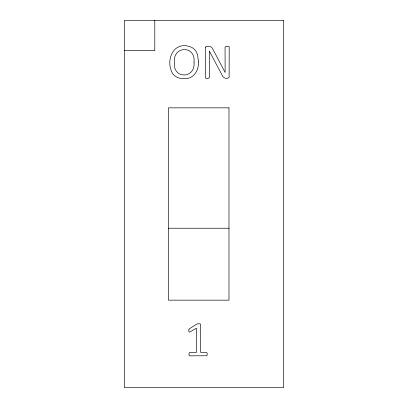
<?xml version="1.0" encoding="UTF-8"?>
<svg xmlns="http://www.w3.org/2000/svg" width="408" height="408" viewBox="0 0 408 408"><rect width="100%" height="100%" fill="white"/><g stroke="black" fill="none" stroke-linecap="round" stroke-linejoin="round"><path stroke-width="0.61" d="M124.501 50.684L154.79 50.684L154.79 20.4M168.417 228.23L228.985 228.23M188.817 329.868L188.838 331.515L189.531 332.158L196.442 328.19L196.442 352.441L189.429 352.553L188.904 354.164L189.184 355.475L189.791 355.842L206.785 355.756L207.335 354.164L206.82 352.553L200.68 352.441L200.609 324.136L199.696 323.779L197.084 323.901L189.496 328.731L188.817 329.868M198.487 61.914C198.849 69.044 195.095 77.28 187.343 78.407C181.601 79.433 174.599 77.913 171.865 72.216C165.577 58.925 174.114 40.586 190.699 46.93A11.138 11.138 0 0 1 196.564 52.3L197.635 55.049L198.487 61.914M194.004 62.21C195.784 79.086 172.298 79.356 174.456 62.164C172.814 45.477 195.968 45.257 194.004 62.21M205.331 47.318L205.295 77.923L206.269 78.316L208.325 78.316L209.431 77.591L209.329 51.046L222.09 75.123C222.829 77.979 227.118 79.652 229.128 77.321L229.189 46.731L228.205 46.313L226.16 46.313L225.058 47.053L225.129 72.466L212.721 48.929C211.747 46.033 208.182 45.803 205.749 46.757L205.331 47.318M283.499 20.4L124.501 20.4L124.501 387.6L283.499 387.6L283.499 20.4M228.985 107.845L168.417 107.845L168.417 300.155L228.985 300.155L228.985 107.845"/></g></svg>
